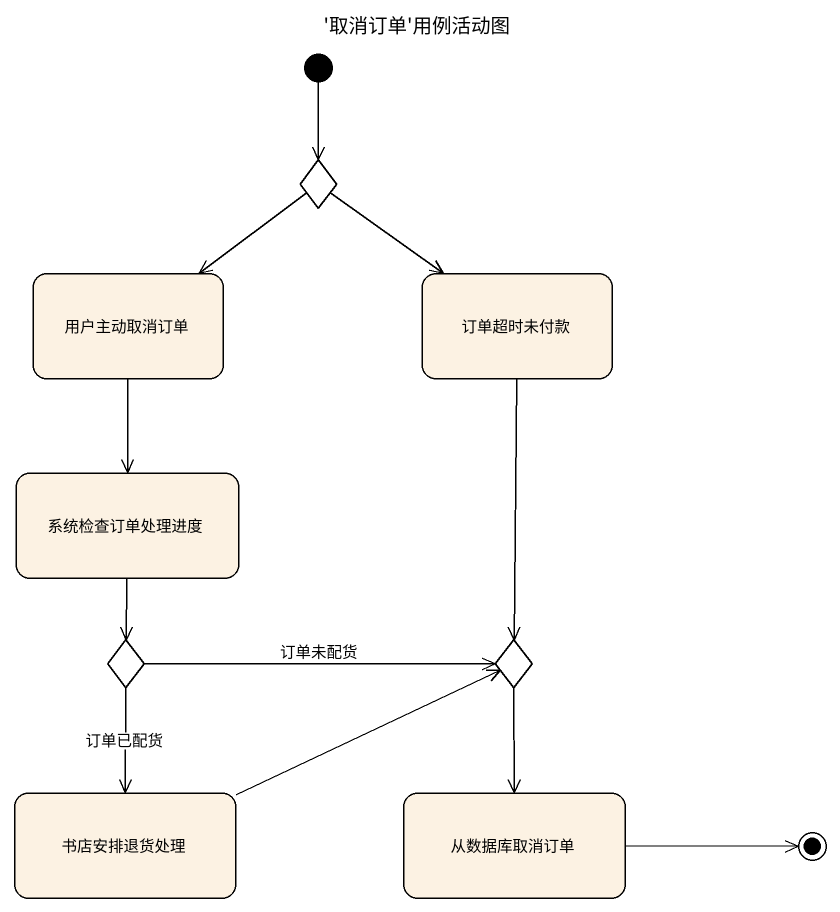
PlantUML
@startuml
title '取消订单'用例活动图
hide empty description
state choice1 <<choice>>
state 用户主动取消订单
state 订单超时未付款
state 系统检查订单处理进度
state choice2 <<choice>>
state choice3 <<choice>>
state 书店安排退货处理
state 从数据库取消订单
[*] --> choice1
choice1 --> 用户主动取消订单
choice1 --> 订单超时未付款
用户主动取消订单 --> 系统检查订单处理进度
订单超时未付款 --> choice3
系统检查订单处理进度 --> choice2
choice2 -right-> choice3 : 订单未配货
choice2 --> 书店安排退货处理 : 订单已配货
choice3 --> 从数据库取消订单
书店安排退货处理 -right-> choice3
从数据库取消订单 -right-> [*]
@enduml
